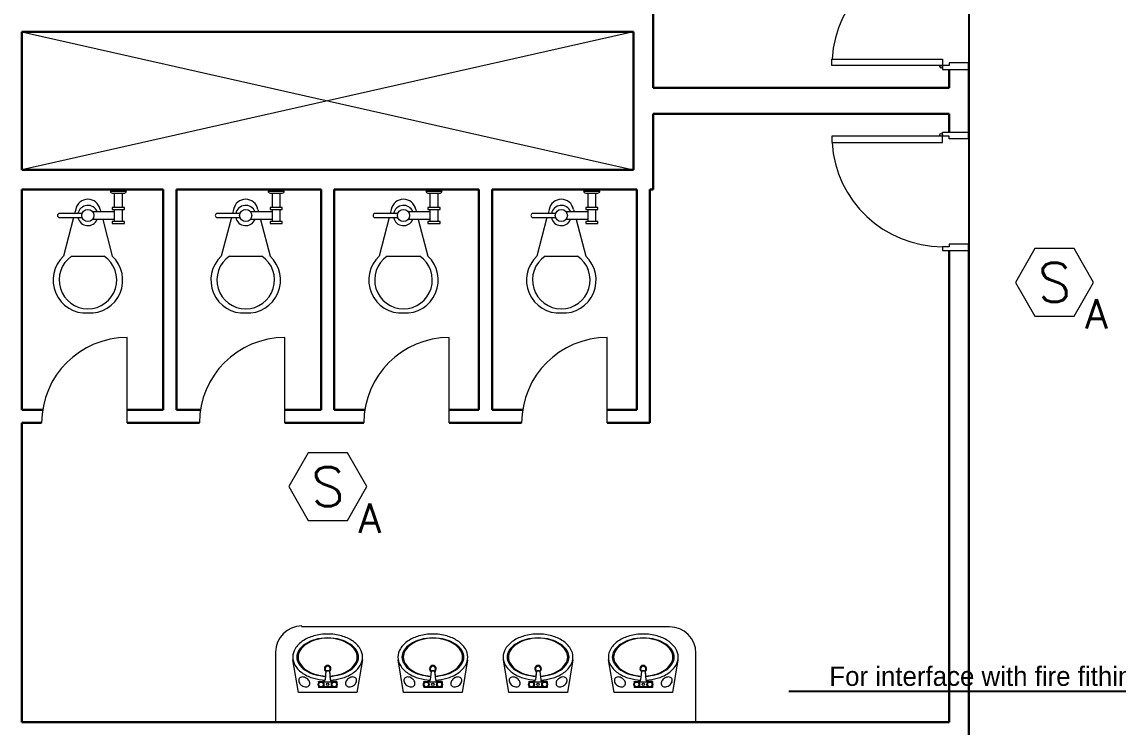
# Model space of a CAD drawing. Extents: x -15 to 256, y 0 to 403.
# Drawn here: x 36.67 to 45.01, y 358.24 to 363.6 of the extents above; entities that cross this region are included whole.
import ezdxf
from ezdxf import colors
from ezdxf.entities.mleader import LeaderData, LeaderLine
from ezdxf.enums import TextEntityAlignment as Align
from ezdxf.math import Vec2, Vec3

# ---------------------------------------------------------------- set-up
doc = ezdxf.new("R2010")
doc.units = 0
doc.header["$LTSCALE"] = 0.15
doc.layers.get('0').update_dxf_attribs({"color": 252})
for name, color, linetype in [('0 public aadress', 252, 'Continuous'), ('0 sockets', 252, 'Continuous'), ('text', 12, 'Continuous')]:
    doc.layers.add(name, color=color, linetype=linetype)
for name, color, linetype, lineweight in [('anal', 252, 'Continuous', 20), ('DOOR', 252, 'Continuous', 20), ('FIXT', 252, 'Continuous', 9), ('T-FIRE-B', 4, 'Continuous', 0), ('T-TEXT', 2, 'Continuous', 0), ('wall', 252, 'Continuous', 30), ('WC', 252, 'Continuous', 9)]:
    doc.layers.add(name, color=color, linetype=linetype, lineweight=lineweight)
doc.styles.add('ROMANS', font='ROMANS.shx', dxfattribs={"width": 0.8})

# ---------------------------------------------------------------- blocks, each defined once
blk = doc.blocks.new('ARCH')
at = {"layer": 'anal'}
for p, q in [((41.325, 363.525), (36.675, 362.475)), ((36.675, 363.525), (41.325, 362.475)), ((36.675, 363.525), (41.325, 362.475)), ((41.325, 363.525), (36.675, 362.475)), ((41.6, 359), (38.8, 359)), ((38.6036, 358.8062), (38.6036, 358.275)), ((41.8, 358.275), (41.8, 358.8))]:
    blk.add_line(p, q, dxfattribs=at)
for centre, start, end in [((38.8036, 358.8062), 90, 180), ((41.6, 358.8), 0, 90)]:
    blk.add_arc(centre, 0.2, start, end, dxfattribs=at)
at = {"layer": 'DOOR'}
for p, q in [((37.475, 360.55), (37.475, 361.2)), ((38.675, 360.55), (38.675, 361.2)), ((39.925, 360.55), (39.925, 361.2)), ((41.125, 360.55), (41.125, 361.2))]:
    blk.add_line(p, q, dxfattribs=at)
for points in [[(43.675, 363.2692), (42.835, 363.2692), (42.835, 363.3175), (43.675, 363.3175)], [(43.675, 363.2692), (43.675, 363.2392), (43.875, 363.2392), (43.875, 363.2892), (43.725, 363.2892), (43.725, 363.2692)], [(43.675, 362.7308), (43.675, 362.7608), (43.875, 362.7608), (43.875, 362.7108), (43.725, 362.7108), (43.725, 362.7308)], [(43.675, 362.7308), (42.835, 362.7308), (42.835, 362.6825), (43.675, 362.6825)], [(43.675, 361.8908), (43.675, 361.8608), (43.875, 361.8608), (43.875, 361.9108), (43.725, 361.9108), (43.725, 361.8908)]]:
    blk.add_lwpolyline(points, close=True, dxfattribs=at)
for centre in [(43.665, 363.2592), (43.665, 362.7408)]:
    blk.add_circle(centre, 0.01, dxfattribs=at)
for centre, radius, start, end in [((43.6783, 363.2643), 0.8449, 90.22177, 176.38894), ((43.6783, 362.7357), 0.8449, 183.61106, 269.77823), ((37.475, 360.55), 0.65, 90, 180), ((38.675, 360.55), 0.65, 90, 180), ((39.925, 360.55), 0.65, 90, 180), ((41.125, 360.55), 0.65, 90, 180)]:
    blk.add_arc(centre, radius, start, end, dxfattribs=at)
at = {"layer": 'FIXT'}
for p, q in [((38.7775, 358.5), (38.7361, 358.7501)), ((39.2639, 358.7501), (39.2225, 358.5)), ((39.5775, 358.5), (39.5361, 358.7501)), ((40.0639, 358.7501), (40.0225, 358.5)), ((40.3775, 358.5), (40.3361, 358.7501)), ((40.8639, 358.7501), (40.8225, 358.5)), ((41.1775, 358.5), (41.1361, 358.7501)), ((41.6639, 358.7501), (41.6225, 358.5)), ((38.9868, 358.6621), (38.98, 358.5979)), ((38.986, 358.6635), (38.9819, 358.616)), ((38.9868, 358.6621), (38.986, 358.6635)), ((39.0132, 358.6621), (39.014, 358.6635)), ((39.0132, 358.6621), (39.02, 358.5979)), ((39.014, 358.6635), (39.0181, 358.616)), ((39.7868, 358.6621), (39.78, 358.5979)), ((39.786, 358.6635), (39.7819, 358.616)), ((39.7868, 358.6621), (39.786, 358.6635)), ((39.8133, 358.6621), (39.814, 358.6635)), ((39.8133, 358.6621), (39.82, 358.5979)), ((39.814, 358.6635), (39.8181, 358.616)), ((40.5868, 358.6621), (40.58, 358.5979)), ((40.586, 358.6635), (40.5819, 358.616)), ((40.5868, 358.6621), (40.586, 358.6635)), ((40.6133, 358.6621), (40.614, 358.6635)), ((40.6133, 358.6621), (40.62, 358.5979)), ((40.614, 358.6635), (40.6181, 358.616)), ((41.3868, 358.6621), (41.38, 358.5979)), ((41.386, 358.6635), (41.3819, 358.616)), ((41.3868, 358.6621), (41.386, 358.6635)), ((41.4133, 358.6621), (41.414, 358.6635)), ((41.4133, 358.6621), (41.42, 358.5979)), ((41.414, 358.6635), (41.4181, 358.616)), ((38.93, 358.5845), (38.9609, 358.5845)), ((38.93, 358.5845), (38.93, 358.5712)), ((38.931, 358.58), (38.93, 358.5845)), ((38.93, 358.5528), (38.93, 358.5395)), ((38.931, 358.544), (38.93, 358.5395)), ((39.07, 358.5395), (38.93, 358.5395)), ((38.931, 358.58), (38.931, 358.5731)), ((38.931, 358.58), (38.9374, 358.58)), ((38.931, 358.5509), (38.931, 358.544)), ((38.931, 358.544), (38.9374, 358.544)), ((39.0374, 358.58), (38.9626, 358.58)), ((39.0374, 358.544), (38.9626, 358.544)), ((39.07, 358.5845), (39.0391, 358.5845)), ((39.069, 358.58), (39.0626, 358.58)), ((39.069, 358.544), (39.0626, 358.544)), ((39.069, 358.58), (39.07, 358.5845)), ((39.069, 358.58), (39.069, 358.5731)), ((39.069, 358.5509), (39.069, 358.544)), ((39.069, 358.544), (39.07, 358.5395)), ((39.07, 358.5845), (39.07, 358.5712)), ((39.07, 358.5528), (39.07, 358.5395)), ((39.73, 358.5845), (39.7609, 358.5845)), ((39.73, 358.5845), (39.73, 358.5712)), ((39.731, 358.58), (39.73, 358.5845)), ((39.73, 358.5528), (39.73, 358.5395)), ((39.731, 358.544), (39.73, 358.5395)), ((39.87, 358.5395), (39.73, 358.5395)), ((39.731, 358.58), (39.731, 358.5731)), ((39.731, 358.58), (39.7374, 358.58)), ((39.731, 358.5509), (39.731, 358.544)), ((39.731, 358.544), (39.7374, 358.544)), ((39.8374, 358.58), (39.7626, 358.58)), ((39.8374, 358.544), (39.7626, 358.544)), ((39.87, 358.5845), (39.8391, 358.5845)), ((39.869, 358.58), (39.8626, 358.58)), ((39.869, 358.544), (39.8626, 358.544)), ((39.869, 358.58), (39.87, 358.5845)), ((39.869, 358.58), (39.869, 358.5731)), ((39.869, 358.5509), (39.869, 358.544)), ((39.869, 358.544), (39.87, 358.5395)), ((39.87, 358.5845), (39.87, 358.5712)), ((39.87, 358.5528), (39.87, 358.5395)), ((40.53, 358.5845), (40.5609, 358.5845)), ((40.53, 358.5845), (40.53, 358.5712)), ((40.531, 358.58), (40.53, 358.5845)), ((40.53, 358.5528), (40.53, 358.5395)), ((40.531, 358.544), (40.53, 358.5395)), ((40.67, 358.5395), (40.53, 358.5395)), ((40.531, 358.58), (40.531, 358.5731)), ((40.531, 358.58), (40.5374, 358.58)), ((40.531, 358.5509), (40.531, 358.544)), ((40.531, 358.544), (40.5374, 358.544)), ((40.6374, 358.58), (40.5626, 358.58)), ((40.6374, 358.544), (40.5626, 358.544)), ((40.67, 358.5845), (40.6391, 358.5845)), ((40.669, 358.58), (40.6626, 358.58)), ((40.669, 358.544), (40.6626, 358.544)), ((40.669, 358.58), (40.67, 358.5845)), ((40.669, 358.58), (40.669, 358.5731)), ((40.669, 358.5509), (40.669, 358.544)), ((40.669, 358.544), (40.67, 358.5395)), ((40.67, 358.5845), (40.67, 358.5712)), ((40.67, 358.5528), (40.67, 358.5395)), ((41.33, 358.5845), (41.3609, 358.5845)), ((41.33, 358.5845), (41.33, 358.5712)), ((41.331, 358.58), (41.33, 358.5845)), ((41.33, 358.5528), (41.33, 358.5395)), ((41.331, 358.544), (41.33, 358.5395)), ((41.47, 358.5395), (41.33, 358.5395)), ((41.331, 358.58), (41.331, 358.5731)), ((41.331, 358.58), (41.3374, 358.58)), ((41.331, 358.5509), (41.331, 358.544)), ((41.331, 358.544), (41.3374, 358.544)), ((41.4374, 358.58), (41.3626, 358.58)), ((41.4374, 358.544), (41.3626, 358.544)), ((41.47, 358.5845), (41.4391, 358.5845)), ((41.469, 358.58), (41.4626, 358.58)), ((41.469, 358.544), (41.4626, 358.544)), ((41.469, 358.58), (41.47, 358.5845)), ((41.469, 358.58), (41.469, 358.5731)), ((41.469, 358.5509), (41.469, 358.544)), ((41.469, 358.544), (41.47, 358.5395)), ((41.47, 358.5845), (41.47, 358.5712)), ((41.47, 358.5528), (41.47, 358.5395)), ((39.2225, 358.5), (38.7775, 358.5)), ((40.0225, 358.5), (39.5775, 358.5)), ((40.8225, 358.5), (40.3775, 358.5)), ((41.6225, 358.5), (41.1775, 358.5))]:
    blk.add_line(p, q, dxfattribs=at)
for centre, radius in [((38.95, 358.562), 0.022), ((38.95, 358.562), 0.0173), ((39, 358.562), 0.0095), ((39.05, 358.562), 0.022), ((39.05, 358.562), 0.0173), ((39.75, 358.562), 0.022), ((39.75, 358.562), 0.0173), ((39.8, 358.562), 0.0095), ((39.85, 358.562), 0.022), ((39.85, 358.562), 0.0173), ((40.55, 358.562), 0.022), ((40.55, 358.562), 0.0173), ((40.6, 358.562), 0.0095), ((40.65, 358.562), 0.022), ((40.65, 358.562), 0.0173), ((41.35, 358.562), 0.022), ((41.35, 358.562), 0.0173), ((41.4, 358.562), 0.0095), ((41.45, 358.562), 0.022), ((41.45, 358.562), 0.0173)]:
    blk.add_circle(centre, radius, dxfattribs=at)
for centre, radius, start, end in [((38.9697, 358.6554), 0.2855, 105.31243, 123.46538), ((39, 358.5447), 0.4003, 90, 105.31243), ((39, 358.5447), 0.4003, 74.68757, 90), ((39.0303, 358.6554), 0.2855, 56.53462, 74.68757), ((39.7697, 358.6554), 0.2855, 105.31243, 123.46538), ((39.8, 358.5447), 0.4003, 90, 105.31243), ((39.8, 358.5447), 0.4003, 74.68757, 90), ((39.8303, 358.6554), 0.2855, 56.53462, 74.68757), ((40.5697, 358.6554), 0.2855, 105.31243, 123.46538), ((40.6, 358.5447), 0.4003, 90, 105.31243), ((40.6, 358.5447), 0.4003, 74.68757, 90), ((40.6303, 358.6554), 0.2855, 56.53462, 74.68757), ((41.3697, 358.6554), 0.2855, 105.31243, 123.46538), ((41.4, 358.5447), 0.4003, 90, 105.31243), ((41.4, 358.5447), 0.4003, 74.68757, 90), ((41.4303, 358.6554), 0.2855, 56.53462, 74.68757), ((38.9234, 358.7254), 0.2016, 123.46538, 147.92748), ((38.9234, 358.7254), 0.1716, 123.46538, 147.92748), ((38.9334, 358.7254), 0.1716, 123.46538, 147.92748), ((38.9697, 358.6554), 0.2555, 105.31243, 123.46538), ((38.9797, 358.6554), 0.2555, 105.31243, 123.46538), ((39, 358.5447), 0.3703, 90, 105.31243), ((39.01, 358.5447), 0.3703, 91.54763, 105.31243), ((39, 358.5447), 0.3703, 74.68757, 90), ((38.99, 358.5447), 0.3703, 74.68757, 88.45237), ((39.0203, 358.6554), 0.2555, 56.53462, 74.68757), ((39.0303, 358.6554), 0.2555, 56.53462, 74.68757), ((39.0666, 358.7254), 0.1716, 32.07252, 56.53462), ((39.0766, 358.7254), 0.1716, 32.07252, 56.53462), ((39.0766, 358.7254), 0.2016, 32.07252, 56.53462), ((39.7234, 358.7254), 0.2016, 123.46538, 147.92748), ((39.7234, 358.7254), 0.1716, 123.46538, 147.92748), ((39.7334, 358.7254), 0.1716, 123.46538, 147.92748), ((39.7697, 358.6554), 0.2555, 105.31243, 123.46538), ((39.7797, 358.6554), 0.2555, 105.31243, 123.46538), ((39.8, 358.5447), 0.3703, 90, 105.31243), ((39.81, 358.5447), 0.3703, 91.54763, 105.31243), ((39.8, 358.5447), 0.3703, 74.68757, 90), ((39.79, 358.5447), 0.3703, 74.68757, 88.45237), ((39.8203, 358.6554), 0.2555, 56.53462, 74.68757), ((39.8303, 358.6554), 0.2555, 56.53462, 74.68757), ((39.8666, 358.7254), 0.1716, 32.07252, 56.53462), ((39.8766, 358.7254), 0.1716, 32.07252, 56.53462), ((39.8766, 358.7254), 0.2016, 32.07252, 56.53462), ((40.5234, 358.7254), 0.2016, 123.46538, 147.92748), ((40.5234, 358.7254), 0.1716, 123.46538, 147.92748), ((40.5334, 358.7254), 0.1716, 123.46538, 147.92748), ((40.5697, 358.6554), 0.2555, 105.31243, 123.46538), ((40.5797, 358.6554), 0.2555, 105.31243, 123.46538), ((40.6, 358.5447), 0.3703, 90, 105.31243), ((40.61, 358.5447), 0.3703, 91.54763, 105.31243), ((40.6, 358.5447), 0.3703, 74.68757, 90), ((40.59, 358.5447), 0.3703, 74.68757, 88.45237), ((40.6203, 358.6554), 0.2555, 56.53462, 74.68757), ((40.6303, 358.6554), 0.2555, 56.53462, 74.68757), ((40.6666, 358.7254), 0.1716, 32.07252, 56.53462), ((40.6766, 358.7254), 0.1716, 32.07252, 56.53462), ((40.6766, 358.7254), 0.2016, 32.07252, 56.53462), ((41.3234, 358.7254), 0.2016, 123.46538, 147.92748), ((41.3234, 358.7254), 0.1716, 123.46538, 147.92748), ((41.3334, 358.7254), 0.1716, 123.46538, 147.92748), ((41.3697, 358.6554), 0.2555, 105.31243, 123.46538), ((41.3797, 358.6554), 0.2555, 105.31243, 123.46538), ((41.4, 358.5447), 0.3703, 90, 105.31243), ((41.41, 358.5447), 0.3703, 91.54763, 105.31243), ((41.4, 358.5447), 0.3703, 74.68757, 90), ((41.39, 358.5447), 0.3703, 74.68757, 88.45237), ((41.4203, 358.6554), 0.2555, 56.53462, 74.68757), ((41.4303, 358.6554), 0.2555, 56.53462, 74.68757), ((41.4666, 358.7254), 0.1716, 32.07252, 56.53462), ((41.4766, 358.7254), 0.1716, 32.07252, 56.53462), ((41.4766, 358.7254), 0.2016, 32.07252, 56.53462), ((38.8531, 358.7695), 0.1186, 147.92748, 180), ((38.8531, 358.7695), 0.1186, 180, 212.07252), ((38.8531, 358.7695), 0.0886, 147.92748, 180), ((38.8531, 358.7695), 0.0886, 180, 212.07252), ((38.8631, 358.7695), 0.0886, 147.92748, 180), ((38.8631, 358.7695), 0.0886, 180, 212.07252), ((39.1369, 358.7695), 0.0886, 0, 32.07252), ((39.1369, 358.7695), 0.0886, 327.92748, 0), ((39.1469, 358.7695), 0.0886, 0, 32.07252), ((39.1469, 358.7695), 0.0886, 327.92748, 0), ((39.1469, 358.7695), 0.1186, 0, 32.07252), ((39.1469, 358.7695), 0.1186, 327.92748, 0), ((39.6531, 358.7695), 0.1186, 147.92748, 180), ((39.6531, 358.7695), 0.1186, 180, 212.07252), ((39.6531, 358.7695), 0.0886, 147.92748, 180), ((39.6531, 358.7695), 0.0886, 180, 212.07252), ((39.6631, 358.7695), 0.0886, 147.92748, 180), ((39.6631, 358.7695), 0.0886, 180, 212.07252), ((39.9369, 358.7695), 0.0886, 0, 32.07252), ((39.9369, 358.7695), 0.0886, 327.92748, 0), ((39.9469, 358.7695), 0.0886, 0, 32.07252), ((39.9469, 358.7695), 0.0886, 327.92748, 0), ((39.9469, 358.7695), 0.1186, 0, 32.07252), ((39.9469, 358.7695), 0.1186, 327.92748, 0), ((40.4531, 358.7695), 0.1186, 147.92748, 180), ((40.4531, 358.7695), 0.1186, 180, 212.07252), ((40.4531, 358.7695), 0.0886, 147.92748, 180), ((40.4531, 358.7695), 0.0886, 180, 212.07252), ((40.4631, 358.7695), 0.0886, 147.92748, 180), ((40.4631, 358.7695), 0.0886, 180, 212.07252), ((40.7369, 358.7695), 0.0886, 0, 32.07252), ((40.7369, 358.7695), 0.0886, 327.92748, 0), ((40.7469, 358.7695), 0.0886, 0, 32.07252), ((40.7469, 358.7695), 0.0886, 327.92748, 0), ((40.7469, 358.7695), 0.1186, 0, 32.07252), ((40.7469, 358.7695), 0.1186, 327.92748, 0), ((41.2531, 358.7695), 0.1186, 147.92748, 180), ((41.2531, 358.7695), 0.1186, 180, 212.07252), ((41.2531, 358.7695), 0.0886, 147.92748, 180), ((41.2531, 358.7695), 0.0886, 180, 212.07252), ((41.2631, 358.7695), 0.0886, 147.92748, 180), ((41.2631, 358.7695), 0.0886, 180, 212.07252), ((41.5369, 358.7695), 0.0886, 0, 32.07252), ((41.5369, 358.7695), 0.0886, 327.92748, 0), ((41.5469, 358.7695), 0.0886, 0, 32.07252), ((41.5469, 358.7695), 0.0886, 327.92748, 0), ((41.5469, 358.7695), 0.1186, 0, 32.07252), ((41.5469, 358.7695), 0.1186, 327.92748, 0), ((38.9234, 358.8136), 0.2016, 212.07252, 236.53462), ((38.9234, 358.8136), 0.1716, 212.07252, 236.53462), ((38.9334, 358.8136), 0.1716, 212.07252, 236.53462), ((39, 358.681), 0.025, 301.88267, 238.11733), ((39, 358.681), 0.02, 0, 180), ((39, 358.681), 0.02, 180, 238.50071), ((39, 358.681), 0.02, 301.49929, 0), ((39.0666, 358.8136), 0.1716, 303.46538, 327.92748), ((39.0766, 358.8136), 0.1716, 303.46538, 327.92748), ((39.0766, 358.8136), 0.2016, 303.46538, 327.92748), ((39.7234, 358.8136), 0.2016, 212.07252, 236.53462), ((39.7234, 358.8136), 0.1716, 212.07252, 236.53462), ((39.7334, 358.8136), 0.1716, 212.07252, 236.53462), ((39.8, 358.681), 0.025, 301.88267, 238.11733), ((39.8, 358.681), 0.02, 0, 180), ((39.8, 358.681), 0.02, 180, 238.50071), ((39.8, 358.681), 0.02, 301.49929, 0), ((39.8666, 358.8136), 0.1716, 303.46538, 327.92748), ((39.8766, 358.8136), 0.1716, 303.46538, 327.92748), ((39.8766, 358.8136), 0.2016, 303.46538, 327.92748), ((40.5234, 358.8136), 0.2016, 212.07252, 236.53462), ((40.5234, 358.8136), 0.1716, 212.07252, 236.53462), ((40.5334, 358.8136), 0.1716, 212.07252, 236.53462), ((40.6, 358.681), 0.025, 301.88267, 238.11733), ((40.6, 358.681), 0.02, 0, 180), ((40.6, 358.681), 0.02, 180, 238.50071), ((40.6, 358.681), 0.02, 301.49929, 0), ((40.6666, 358.8136), 0.1716, 303.46538, 327.92748), ((40.6766, 358.8136), 0.1716, 303.46538, 327.92748), ((40.6766, 358.8136), 0.2016, 303.46538, 327.92748), ((41.3234, 358.8136), 0.2016, 212.07252, 236.53462), ((41.3234, 358.8136), 0.1716, 212.07252, 236.53462), ((41.3334, 358.8136), 0.1716, 212.07252, 236.53462), ((41.4, 358.681), 0.025, 301.88267, 238.11733), ((41.4, 358.681), 0.02, 0, 180), ((41.4, 358.681), 0.02, 180, 238.50071), ((41.4, 358.681), 0.02, 301.49929, 0), ((41.4666, 358.8136), 0.1716, 303.46538, 327.92748), ((41.4766, 358.8136), 0.1716, 303.46538, 327.92748), ((41.4766, 358.8136), 0.2016, 303.46538, 327.92748), ((38.8158, 358.5924), 0.036, 174.07048, 198.31028), ((38.8035, 358.5936), 0.0237, 145, 174.07048), ((38.8035, 358.5936), 0.0237, 115.92952, 145), ((38.8089, 358.5826), 0.036, 91.68972, 115.92952), ((38.8092, 358.5708), 0.0477, 72.15178, 91.68972), ((38.9697, 358.8836), 0.2855, 236.53462, 254.68757), ((38.8045, 358.5561), 0.0632, 55, 72.15178), ((38.9697, 358.8836), 0.2555, 236.53462, 254.68757), ((38.9797, 358.8836), 0.2555, 236.53462, 254.68757), ((38.8045, 358.5561), 0.0632, 37.84822, 55), ((38.8168, 358.5656), 0.0477, 18.31028, 37.84822), ((39, 358.9943), 0.4003, 254.68757, 266.8829), ((39, 358.9943), 0.3703, 254.68757, 267.31327), ((39.01, 358.9943), 0.3703, 254.68757, 265.77096), ((38.9609, 358.6045), 0.02, 270, 344.93868), ((38.9601, 358.6), 0.02, 276.65267, 354.02226), ((39, 358.5655), 0.099, 81.872, 98.128), ((39, 358.5652), 0.0978, 82.2121, 97.7879), ((38.99, 358.9943), 0.3703, 274.22904, 285.31243), ((39, 358.9943), 0.3703, 272.68673, 285.31243), ((39.0391, 358.6045), 0.02, 195.06132, 270), ((39.0399, 358.6), 0.02, 185.97774, 263.34733), ((39, 358.9943), 0.4003, 273.1171, 285.31243), ((39.0203, 358.8836), 0.2555, 285.31243, 303.46538), ((39.0303, 358.8836), 0.2555, 285.31243, 303.46538), ((39.0303, 358.8836), 0.2855, 285.31243, 303.46538), ((39.1832, 358.5656), 0.0477, 142.15178, 161.68972), ((39.1955, 358.5561), 0.0632, 125, 142.15178), ((39.1955, 358.5561), 0.0632, 107.84822, 125), ((39.1908, 358.5708), 0.0477, 88.31028, 107.84822), ((39.1911, 358.5826), 0.036, 64.07048, 88.31028), ((39.1965, 358.5936), 0.0237, 35, 64.07048), ((39.1965, 358.5936), 0.0237, 5.92952, 35), ((39.1842, 358.5924), 0.036, 341.68972, 5.92952), ((39.6158, 358.5924), 0.036, 174.07048, 198.31028), ((39.6035, 358.5936), 0.0237, 145, 174.07048), ((39.6035, 358.5936), 0.0237, 115.92952, 145), ((39.6089, 358.5826), 0.036, 91.68972, 115.92952), ((39.6092, 358.5708), 0.0477, 72.15178, 91.68972), ((39.7697, 358.8836), 0.2855, 236.53462, 254.68757), ((39.6045, 358.5561), 0.0632, 55, 72.15178), ((39.7697, 358.8836), 0.2555, 236.53462, 254.68757), ((39.7797, 358.8836), 0.2555, 236.53462, 254.68757), ((39.6045, 358.5561), 0.0632, 37.84822, 55), ((39.6168, 358.5656), 0.0477, 18.31028, 37.84822), ((39.8, 358.9943), 0.4003, 254.68757, 266.8829), ((39.8, 358.9943), 0.3703, 254.68757, 267.31327), ((39.81, 358.9943), 0.3703, 254.68757, 265.77096), ((39.7609, 358.6045), 0.02, 270, 344.93868), ((39.7601, 358.6), 0.02, 276.65267, 354.02226), ((39.8, 358.5655), 0.099, 81.872, 98.128), ((39.8, 358.5652), 0.0978, 82.2121, 97.7879), ((39.79, 358.9943), 0.3703, 274.22904, 285.31243), ((39.8, 358.9943), 0.3703, 272.68673, 285.31243), ((39.8391, 358.6045), 0.02, 195.06132, 270), ((39.8399, 358.6), 0.02, 185.97774, 263.34733), ((39.8, 358.9943), 0.4003, 273.1171, 285.31243), ((39.8203, 358.8836), 0.2555, 285.31243, 303.46538), ((39.8303, 358.8836), 0.2555, 285.31243, 303.46538), ((39.8303, 358.8836), 0.2855, 285.31243, 303.46538), ((39.9832, 358.5656), 0.0477, 142.15178, 161.68972), ((39.9955, 358.5561), 0.0632, 125, 142.15178), ((39.9955, 358.5561), 0.0632, 107.84822, 125), ((39.9908, 358.5708), 0.0477, 88.31028, 107.84822), ((39.9911, 358.5826), 0.036, 64.07048, 88.31028), ((39.9965, 358.5936), 0.0237, 35, 64.07048), ((39.9965, 358.5936), 0.0237, 5.92952, 35), ((39.9842, 358.5924), 0.036, 341.68972, 5.92952), ((40.4158, 358.5924), 0.036, 174.07048, 198.31028), ((40.4035, 358.5936), 0.0237, 145, 174.07048), ((40.4035, 358.5936), 0.0237, 115.92952, 145), ((40.4089, 358.5826), 0.036, 91.68972, 115.92952), ((40.4092, 358.5708), 0.0477, 72.15178, 91.68972), ((40.5697, 358.8836), 0.2855, 236.53462, 254.68757), ((40.4045, 358.5561), 0.0632, 55, 72.15178), ((40.5697, 358.8836), 0.2555, 236.53462, 254.68757), ((40.5797, 358.8836), 0.2555, 236.53462, 254.68757), ((40.4045, 358.5561), 0.0632, 37.84822, 55), ((40.4168, 358.5656), 0.0477, 18.31028, 37.84822), ((40.6, 358.9943), 0.4003, 254.68757, 266.8829), ((40.6, 358.9943), 0.3703, 254.68757, 267.31327), ((40.61, 358.9943), 0.3703, 254.68757, 265.77096), ((40.5609, 358.6045), 0.02, 270, 344.93868), ((40.5601, 358.6), 0.02, 276.65267, 354.02226), ((40.6, 358.5655), 0.099, 81.872, 98.128), ((40.6, 358.5652), 0.0978, 82.2121, 97.7879), ((40.59, 358.9943), 0.3703, 274.22904, 285.31243), ((40.6, 358.9943), 0.3703, 272.68673, 285.31243), ((40.6391, 358.6045), 0.02, 195.06132, 270), ((40.6399, 358.6), 0.02, 185.97774, 263.34733), ((40.6, 358.9943), 0.4003, 273.1171, 285.31243), ((40.6203, 358.8836), 0.2555, 285.31243, 303.46538), ((40.6303, 358.8836), 0.2555, 285.31243, 303.46538), ((40.6303, 358.8836), 0.2855, 285.31243, 303.46538), ((40.7832, 358.5656), 0.0477, 142.15178, 161.68972), ((40.7955, 358.5561), 0.0632, 125, 142.15178), ((40.7955, 358.5561), 0.0632, 107.84822, 125), ((40.7908, 358.5708), 0.0477, 88.31028, 107.84822), ((40.7911, 358.5826), 0.036, 64.07048, 88.31028), ((40.7965, 358.5936), 0.0237, 35, 64.07048), ((40.7965, 358.5936), 0.0237, 5.92952, 35), ((40.7842, 358.5924), 0.036, 341.68972, 5.92952), ((41.2158, 358.5924), 0.036, 174.07048, 198.31028), ((41.2035, 358.5936), 0.0237, 145, 174.07048), ((41.2035, 358.5936), 0.0237, 115.92952, 145), ((41.2089, 358.5826), 0.036, 91.68972, 115.92952), ((41.2092, 358.5708), 0.0477, 72.15178, 91.68972), ((41.3697, 358.8836), 0.2855, 236.53462, 254.68757), ((41.2045, 358.5561), 0.0632, 55, 72.15178), ((41.3697, 358.8836), 0.2555, 236.53462, 254.68757), ((41.3797, 358.8836), 0.2555, 236.53462, 254.68757), ((41.2045, 358.5561), 0.0632, 37.84822, 55), ((41.2168, 358.5656), 0.0477, 18.31028, 37.84822), ((41.4, 358.9943), 0.4003, 254.68757, 266.8829), ((41.4, 358.9943), 0.3703, 254.68757, 267.31327), ((41.41, 358.9943), 0.3703, 254.68757, 265.77096), ((41.3609, 358.6045), 0.02, 270, 344.93868), ((41.3601, 358.6), 0.02, 276.65267, 354.02226), ((41.4, 358.5655), 0.099, 81.872, 98.128), ((41.4, 358.5652), 0.0978, 82.2121, 97.7879), ((41.39, 358.9943), 0.3703, 274.22904, 285.31243), ((41.4, 358.9943), 0.3703, 272.68673, 285.31243), ((41.4391, 358.6045), 0.02, 195.06132, 270), ((41.4399, 358.6), 0.02, 185.97774, 263.34733), ((41.4, 358.9943), 0.4003, 273.1171, 285.31243), ((41.4203, 358.8836), 0.2555, 285.31243, 303.46538), ((41.4303, 358.8836), 0.2555, 285.31243, 303.46538), ((41.4303, 358.8836), 0.2855, 285.31243, 303.46538), ((41.5832, 358.5656), 0.0477, 142.15178, 161.68972), ((41.5955, 358.5561), 0.0632, 125, 142.15178), ((41.5955, 358.5561), 0.0632, 107.84822, 125), ((41.5908, 358.5708), 0.0477, 88.31028, 107.84822), ((41.5911, 358.5826), 0.036, 64.07048, 88.31028), ((41.5965, 358.5936), 0.0237, 35, 64.07048), ((41.5965, 358.5936), 0.0237, 5.92952, 35), ((41.5842, 358.5924), 0.036, 341.68972, 5.92952), ((38.8269, 358.5961), 0.0477, 198.31028, 217.84822), ((38.8392, 358.6056), 0.0632, 217.84822, 235), ((38.8392, 358.6056), 0.0632, 235, 252.15178), ((38.8344, 358.5908), 0.0477, 252.15178, 271.68972), ((38.8347, 358.5791), 0.036, 271.68972, 295.92952), ((38.8401, 358.568), 0.0237, 295.92952, 325), ((38.8401, 358.568), 0.0237, 325, 354.07048), ((38.8279, 358.5693), 0.036, 354.07048, 18.31028), ((38.9213, 358.562), 0.0115, 315.8561, 44.1439), ((38.95, 358.5907), 0.0115, 225.8561, 314.1439), ((38.95, 358.5333), 0.0115, 45.8561, 134.1439), ((38.9787, 358.562), 0.0115, 135.8561, 224.1439), ((39.0213, 358.562), 0.0115, 315.8561, 44.1439), ((39.05, 358.5907), 0.0115, 225.8561, 314.1439), ((39.05, 358.5333), 0.0115, 45.8561, 134.1439), ((39.0787, 358.562), 0.0115, 135.8561, 224.1439), ((39.1721, 358.5693), 0.036, 161.68972, 185.92952), ((39.1599, 358.568), 0.0237, 185.92952, 215), ((39.1599, 358.568), 0.0237, 215, 244.07048), ((39.1653, 358.5791), 0.036, 244.07048, 268.31028), ((39.1656, 358.5908), 0.0477, 268.31028, 287.84822), ((39.1608, 358.6056), 0.0632, 287.84822, 305), ((39.1608, 358.6056), 0.0632, 305, 322.15178), ((39.1731, 358.5961), 0.0477, 322.15178, 341.68972), ((39.6269, 358.5961), 0.0477, 198.31028, 217.84822), ((39.6392, 358.6056), 0.0632, 217.84822, 235), ((39.6392, 358.6056), 0.0632, 235, 252.15178), ((39.6344, 358.5908), 0.0477, 252.15178, 271.68972), ((39.6347, 358.5791), 0.036, 271.68972, 295.92952), ((39.6401, 358.568), 0.0237, 295.92952, 325), ((39.6401, 358.568), 0.0237, 325, 354.07048), ((39.6279, 358.5693), 0.036, 354.07048, 18.31028), ((39.7213, 358.562), 0.0115, 315.8561, 44.1439), ((39.75, 358.5907), 0.0115, 225.8561, 314.1439), ((39.75, 358.5333), 0.0115, 45.8561, 134.1439), ((39.7787, 358.562), 0.0115, 135.8561, 224.1439), ((39.8213, 358.562), 0.0115, 315.8561, 44.1439), ((39.85, 358.5907), 0.0115, 225.8561, 314.1439), ((39.85, 358.5333), 0.0115, 45.8561, 134.1439), ((39.8787, 358.562), 0.0115, 135.8561, 224.1439), ((39.9721, 358.5693), 0.036, 161.68972, 185.92952), ((39.9599, 358.568), 0.0237, 185.92952, 215), ((39.9599, 358.568), 0.0237, 215, 244.07048), ((39.9653, 358.5791), 0.036, 244.07048, 268.31028), ((39.9656, 358.5908), 0.0477, 268.31028, 287.84822), ((39.9608, 358.6056), 0.0632, 287.84822, 305), ((39.9608, 358.6056), 0.0632, 305, 322.15178), ((39.9731, 358.5961), 0.0477, 322.15178, 341.68972), ((40.4269, 358.5961), 0.0477, 198.31028, 217.84822), ((40.4392, 358.6056), 0.0632, 217.84822, 235), ((40.4392, 358.6056), 0.0632, 235, 252.15178), ((40.4344, 358.5908), 0.0477, 252.15178, 271.68972), ((40.4347, 358.5791), 0.036, 271.68972, 295.92952), ((40.4401, 358.568), 0.0237, 295.92952, 325), ((40.4401, 358.568), 0.0237, 325, 354.07048), ((40.4279, 358.5693), 0.036, 354.07048, 18.31028), ((40.5213, 358.562), 0.0115, 315.8561, 44.1439), ((40.55, 358.5907), 0.0115, 225.8561, 314.1439), ((40.55, 358.5333), 0.0115, 45.8561, 134.1439), ((40.5787, 358.562), 0.0115, 135.8561, 224.1439), ((40.6213, 358.562), 0.0115, 315.8561, 44.1439), ((40.65, 358.5907), 0.0115, 225.8561, 314.1439), ((40.65, 358.5333), 0.0115, 45.8561, 134.1439), ((40.6787, 358.562), 0.0115, 135.8561, 224.1439), ((40.7721, 358.5693), 0.036, 161.68972, 185.92952), ((40.7599, 358.568), 0.0237, 185.92952, 215), ((40.7599, 358.568), 0.0237, 215, 244.07048), ((40.7653, 358.5791), 0.036, 244.07048, 268.31028), ((40.7656, 358.5908), 0.0477, 268.31028, 287.84822), ((40.7608, 358.6056), 0.0632, 287.84822, 305), ((40.7608, 358.6056), 0.0632, 305, 322.15178), ((40.7731, 358.5961), 0.0477, 322.15178, 341.68972), ((41.2269, 358.5961), 0.0477, 198.31028, 217.84822), ((41.2392, 358.6056), 0.0632, 217.84822, 235), ((41.2392, 358.6056), 0.0632, 235, 252.15178), ((41.2344, 358.5908), 0.0477, 252.15178, 271.68972), ((41.2347, 358.5791), 0.036, 271.68972, 295.92952), ((41.2401, 358.568), 0.0237, 295.92952, 325), ((41.2401, 358.568), 0.0237, 325, 354.07048), ((41.2279, 358.5693), 0.036, 354.07048, 18.31028), ((41.3213, 358.562), 0.0115, 315.8561, 44.1439), ((41.35, 358.5907), 0.0115, 225.8561, 314.1439), ((41.35, 358.5333), 0.0115, 45.8561, 134.1439), ((41.3787, 358.562), 0.0115, 135.8561, 224.1439), ((41.4213, 358.562), 0.0115, 315.8561, 44.1439), ((41.45, 358.5907), 0.0115, 225.8561, 314.1439), ((41.45, 358.5333), 0.0115, 45.8561, 134.1439), ((41.4787, 358.562), 0.0115, 135.8561, 224.1439), ((41.5721, 358.5693), 0.036, 161.68972, 185.92952), ((41.5599, 358.568), 0.0237, 185.92952, 215), ((41.5599, 358.568), 0.0237, 215, 244.07048), ((41.5653, 358.5791), 0.036, 244.07048, 268.31028), ((41.5656, 358.5908), 0.0477, 268.31028, 287.84822), ((41.5608, 358.6056), 0.0632, 287.84822, 305), ((41.5608, 358.6056), 0.0632, 305, 322.15178), ((41.5731, 358.5961), 0.0477, 322.15178, 341.68972)]:
    blk.add_arc(centre, radius, start, end, dxfattribs=at)
at = {"layer": 'wall'}
for p, q in [((41.475, 363.1), (41.475, 363.675)), ((41.325, 363.525), (36.675, 363.525)), ((36.675, 362.475), (36.675, 363.525)), ((41.325, 363.1), (41.325, 363.525)), ((43.875, 362.7108), (43.875, 363.2892)), ((43.725, 363.1), (43.725, 363.2392)), ((41.325, 363.1665), (41.325, 362.475)), ((43.725, 363.1), (41.475, 363.1)), ((43.725, 362.9), (41.475, 362.9)), ((41.475, 362.9), (41.475, 362.325)), ((43.725, 362.7608), (43.725, 362.9)), ((41.325, 362.475), (36.675, 362.475)), ((37.75, 362.325), (36.675, 362.325)), ((36.675, 362.325), (36.675, 360.65)), ((37.75, 362.325), (37.75, 360.65)), ((38.95, 362.325), (37.85, 362.325)), ((37.85, 362.325), (37.85, 360.65)), ((38.95, 362.325), (38.95, 360.65)), ((40.15, 362.325), (39.05, 362.325)), ((39.05, 362.325), (39.05, 360.65)), ((40.15, 362.325), (40.15, 360.65)), ((41.35, 362.325), (40.25, 362.325)), ((40.25, 362.325), (40.25, 360.65)), ((41.35, 362.325), (41.35, 360.65)), ((41.45, 362.325), (41.45, 360.55)), ((41.475, 362.325), (41.45, 362.325)), ((43.725, 358.275), (43.725, 361.8608)), ((43.875, 358.125), (43.875, 361.9108)), ((36.675, 360.65), (36.8327, 360.65)), ((37.75, 360.65), (37.475, 360.65)), ((38.0327, 360.65), (37.85, 360.65)), ((38.95, 360.65), (38.675, 360.65)), ((39.2827, 360.65), (39.05, 360.65)), ((40.15, 360.65), (39.925, 360.65)), ((40.4827, 360.65), (40.25, 360.65)), ((41.35, 360.65), (41.125, 360.65)), ((36.675, 360.55), (36.825, 360.55)), ((36.675, 358.275), (36.675, 360.55)), ((38.025, 360.55), (37.475, 360.55)), ((39.275, 360.55), (38.675, 360.55)), ((40.475, 360.55), (39.925, 360.55)), ((41.45, 360.55), (41.125, 360.55)), ((36.675, 358.275), (43.725, 358.275)), ((36.675, 358.275), (43.725, 358.275))]:
    blk.add_line(p, q, dxfattribs=at)
at = {"layer": 'WC'}
for p, q in [((37.3465, 362.3132), (37.4701, 362.3132)), ((37.362, 362.2978), (37.4547, 362.2978)), ((37.3774, 362.2978), (37.3774, 362.1897)), ((37.4392, 362.1897), (37.4392, 362.2978)), ((38.5465, 362.3132), (38.6701, 362.3132)), ((38.562, 362.2978), (38.6547, 362.2978)), ((38.5774, 362.2978), (38.5774, 362.1897)), ((38.6392, 362.1897), (38.6392, 362.2978)), ((39.7465, 362.3132), (39.8701, 362.3132)), ((39.762, 362.2978), (39.8547, 362.2978)), ((39.7774, 362.2978), (39.7774, 362.1897)), ((39.8392, 362.1897), (39.8392, 362.2978)), ((40.9465, 362.3132), (41.0701, 362.3132)), ((40.962, 362.2978), (41.0547, 362.2978)), ((40.9774, 362.2978), (40.9774, 362.1897)), ((41.0392, 362.1897), (41.0392, 362.2978)), ((37.362, 362.1897), (37.362, 362.1742)), ((37.4547, 362.1897), (37.362, 362.1897)), ((37.4547, 362.1742), (37.4547, 362.1897)), ((38.562, 362.1897), (38.562, 362.1742)), ((38.6547, 362.1897), (38.562, 362.1897)), ((38.6547, 362.1742), (38.6547, 362.1897)), ((39.762, 362.1897), (39.762, 362.1742)), ((39.8547, 362.1897), (39.762, 362.1897)), ((39.8547, 362.1742), (39.8547, 362.1897)), ((41.0547, 362.1897), (40.962, 362.1897)), ((40.962, 362.1897), (40.962, 362.1742)), ((41.0547, 362.1742), (41.0547, 362.1897)), ((37.1334, 362.1433), (36.9605, 362.1433)), ((36.9605, 362.1124), (37.1334, 362.1124)), ((37.0678, 362.1122), (36.9913, 361.819)), ((37.084, 362.1742), (37.0759, 362.1431)), ((37.2108, 362.1588), (37.3774, 362.1588)), ((37.3774, 362.097), (37.2112, 362.097)), ((37.2693, 362.1742), (37.2735, 362.1584)), ((37.2894, 362.0972), (37.362, 361.819)), ((37.362, 362.1742), (37.4547, 362.1742)), ((37.3774, 362.1742), (37.3774, 362.0815)), ((37.4392, 362.0815), (37.4392, 362.1742)), ((38.3334, 362.1433), (38.1605, 362.1433)), ((38.1605, 362.1124), (38.3334, 362.1124)), ((38.2678, 362.1122), (38.1913, 361.819)), ((38.284, 362.1742), (38.2759, 362.1431)), ((38.4108, 362.1588), (38.5774, 362.1588)), ((38.5774, 362.097), (38.4112, 362.097)), ((38.4693, 362.1742), (38.4735, 362.1584)), ((38.4894, 362.0972), (38.562, 361.819)), ((38.562, 362.1742), (38.6547, 362.1742)), ((38.5774, 362.1742), (38.5774, 362.0815)), ((38.6392, 362.0815), (38.6392, 362.1742)), ((39.5334, 362.1433), (39.3605, 362.1433)), ((39.3605, 362.1124), (39.5334, 362.1124)), ((39.4678, 362.1122), (39.3913, 361.819)), ((39.484, 362.1742), (39.4759, 362.1431)), ((39.6108, 362.1588), (39.7774, 362.1588)), ((39.7774, 362.097), (39.6112, 362.097)), ((39.6693, 362.1742), (39.6735, 362.1584)), ((39.6894, 362.0972), (39.762, 361.819)), ((39.762, 362.1742), (39.8547, 362.1742)), ((39.7774, 362.1742), (39.7774, 362.0815)), ((39.8392, 362.0815), (39.8392, 362.1742)), ((40.7334, 362.1433), (40.5605, 362.1433)), ((40.5605, 362.1124), (40.7334, 362.1124)), ((40.6678, 362.1122), (40.5913, 361.819)), ((40.684, 362.1742), (40.6759, 362.1431)), ((40.8108, 362.1588), (40.9774, 362.1588)), ((40.9774, 362.097), (40.8112, 362.097)), ((40.8693, 362.1742), (40.8735, 362.1584)), ((40.8894, 362.0972), (40.962, 361.819)), ((40.962, 362.1742), (41.0547, 362.1742)), ((40.9774, 362.1742), (40.9774, 362.0815)), ((41.0392, 362.0815), (41.0392, 362.1742)), ((37.4547, 362.0815), (37.362, 362.0815)), ((37.362, 362.0815), (37.362, 362.0661)), ((37.362, 362.0661), (37.4547, 362.0661)), ((37.4547, 362.0661), (37.4547, 362.0815)), ((38.6547, 362.0815), (38.562, 362.0815)), ((38.562, 362.0815), (38.562, 362.0661)), ((38.562, 362.0661), (38.6547, 362.0661)), ((38.6547, 362.0661), (38.6547, 362.0815)), ((39.8547, 362.0815), (39.762, 362.0815)), ((39.762, 362.0815), (39.762, 362.0661)), ((39.762, 362.0661), (39.8547, 362.0661)), ((39.8547, 362.0661), (39.8547, 362.0815)), ((41.0547, 362.0815), (40.962, 362.0815)), ((40.962, 362.0815), (40.962, 362.0661)), ((40.962, 362.0661), (41.0547, 362.0661)), ((41.0547, 362.0661), (41.0547, 362.0815)), ((37.0531, 361.819), (37.3002, 361.819)), ((38.2531, 361.819), (38.5002, 361.819)), ((39.4531, 361.819), (39.7002, 361.819)), ((40.6531, 361.819), (40.9002, 361.819))]:
    blk.add_line(p, q, dxfattribs=at)
for centre in [(37.1767, 362.1279), (38.3767, 362.1279), (39.5767, 362.1279), (40.7767, 362.1279)]:
    blk.add_circle(centre, 0.0463, dxfattribs=at)
for centre, radius, start, end in [((37.3627, 362.3139), 0.0161, 182.4084, 267.5916), ((37.454, 362.3139), 0.0161, 272.4084, 357.5916), ((38.5627, 362.3139), 0.0161, 182.4084, 267.5916), ((38.654, 362.3139), 0.0161, 272.4084, 357.5916), ((39.7627, 362.3139), 0.0161, 182.4084, 267.5916), ((39.854, 362.3139), 0.0161, 272.4084, 357.5916), ((40.9627, 362.3139), 0.0161, 182.4084, 267.5916), ((41.054, 362.3139), 0.0161, 272.4084, 357.5916), ((37.1767, 362.1572), 0.0942, 10.38886, 169.6111), ((37.1767, 362.1279), 0.0772, 22.85047, 168.577), ((38.3767, 362.1572), 0.0942, 10.38886, 169.6111), ((38.3767, 362.1279), 0.0772, 22.85047, 168.577), ((39.5767, 362.1572), 0.0942, 10.38886, 169.6111), ((39.5767, 362.1279), 0.0772, 22.85047, 168.577), ((40.7767, 362.1572), 0.0942, 10.38886, 169.6111), ((40.7767, 362.1279), 0.0772, 22.85047, 168.577), ((36.9605, 362.1279), 0.0154, 90, 270), ((37.1767, 362.1279), 0.0772, 191.8763, 336.5863), ((38.1605, 362.1279), 0.0154, 90, 270), ((38.3767, 362.1279), 0.0772, 191.8763, 336.5863), ((39.3605, 362.1279), 0.0154, 90, 270), ((39.5767, 362.1279), 0.0772, 191.8763, 336.5863), ((40.5605, 362.1279), 0.0154, 90, 270), ((40.7767, 362.1279), 0.0772, 191.8763, 336.5863), ((37.1619, 361.6362), 0.25, 133.0172, 273.38), ((37.1778, 361.6376), 0.2201, 124.5054, 269.7), ((37.1755, 361.6376), 0.2201, 270.3, 55.49457), ((37.1914, 361.6362), 0.25, 266.62, 46.98278), ((38.3619, 361.6362), 0.25, 133.0172, 273.38), ((38.3778, 361.6376), 0.2201, 124.5054, 269.7), ((38.3755, 361.6376), 0.2201, 270.3, 55.49457), ((38.3914, 361.6362), 0.25, 266.62, 46.98278), ((39.5619, 361.6362), 0.25, 133.0172, 273.38), ((39.5778, 361.6376), 0.2201, 124.5054, 269.7), ((39.5755, 361.6376), 0.2201, 270.3, 55.49457), ((39.5914, 361.6362), 0.25, 266.62, 46.98278), ((40.7619, 361.6362), 0.25, 133.0172, 273.38), ((40.7778, 361.6376), 0.2201, 124.5054, 269.7), ((40.7755, 361.6376), 0.2201, 270.3, 55.49457), ((40.7914, 361.6362), 0.25, 266.62, 46.98278)]:
    blk.add_arc(centre, radius, start, end, dxfattribs=at)
blk = doc.blocks.new('dressable smoke detectore above false ceiling')
blk.add_lwpolyline([(200, 0), (100, 173.2), (-100, 173.2), (-200, 0), (-100, -173.2), (100, -173.2)], close=True)
at = {"layer": 'T-TEXT', "style": 'ROMANS'}
blk.add_attdef('S', text='', height=200, dxfattribs=at).set_placement((0, 0, 0), align=Align.MIDDLE)
blk.add_attdef('A', text='', height=150, dxfattribs=at).set_placement((214.9, -161.3), align=Align.MIDDLE_CENTER)

msp = doc.modelspace()

# ---------------------------------------------------------------- linework, layer by layer
at = {"layer": '0 public aadress', "color": 3}
msp.add_lwpolyline([(43.875, 367.875), (43.875, 354.5274), (40.3743, 354.5323)], dxfattribs=at)

# ---------------------------------------------------------------- block references
at = {"layer": '0 sockets', "color": 3}
msp.add_blockref('ARCH', (0, 0), dxfattribs=at)
at = {"layer": 'T-FIRE-B', "xscale": 0.001487761816891826, "yscale": 0.001487761816891826, "zscale": 0.001487761816891826}
for p in [(44.5268, 361.6194), (39.0015, 360.0663)]:
    msp.add_blockref('dressable smoke detectore above false ceiling', p, dxfattribs=at).add_auto_attribs({'S': 'S', 'A': 'A'})

# ---------------------------------------------------------------- leaders
at = {"layer": 'text'}
ml = msp.add_multileader_mtext('Standard', dxfattribs=at)
ml.set_content('For interface with fire fithing panel', color=256)
ml.set_leader_properties()
ml.build(insert=Vec2(0, 0))
ml.multileader.update_dxf_attribs({"text_right_attachment_type": 6, "dogleg_length": 0.36, "arrow_head_size": 0.0367})
ctx = ml.context
ctx.base_point, ctx.char_height, ctx.arrow_head_size, ctx.landing_gap_size, ctx.plane_origin = Vec3(40.9377, 358.6058), 0.14693, 0.0367, 0.00147, Vec3(45.9034, 358.4049)
ctx.right_attachment, ctx.text_align_type = 6, 2
notes = []
notes.append((ctx, [(0, (1, 1, 0), (45.7651, 358.5078), (-1, 0), 0.000264, [(0, [(45.9034, 358.4049)], 0, [])])]))
ctx.mtext.insert, ctx.mtext.alignment, ctx.mtext.flow_direction = Vec3(45.7634, 358.6979), 3, 5
for ctx, leaders in notes:
    for number, flags, end, landing, length, lines in leaders:
        leader = LeaderData()
        leader.index, (leader.has_last_leader_line, leader.has_dogleg_vector, leader.attachment_direction) = number, flags
        leader.last_leader_point, leader.dogleg_vector, leader.dogleg_length = Vec3(end), Vec3(landing), length
        for number, points, colour, breaks in lines:
            line = LeaderLine()
            line.index, line.vertices, line.color, line.breaks = number, Vec3.list(points), colors.encode_raw_color(colour), breaks
            leader.lines.append(line)
        ctx.leaders.append(leader)

doc.saveas('drawing.dxf')
